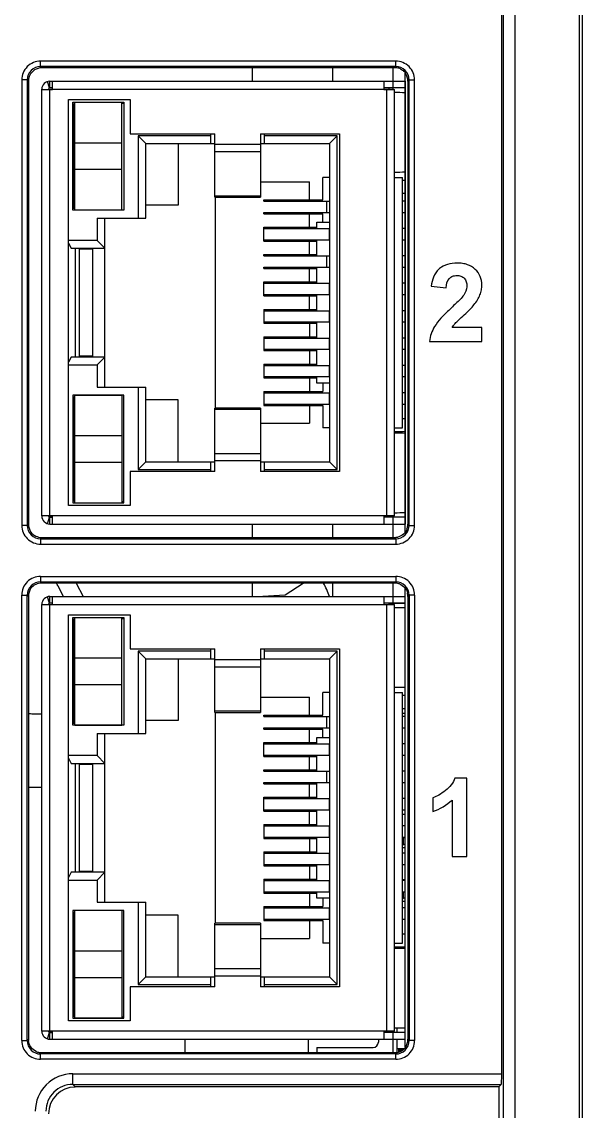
# Model space of a CAD drawing. Header units: millimetres. Extents: x 285 to 860, y 229 to 920.
# Drawn here: x 406.28 to 427.18, y 496.33 to 536.95 of the extents above; entities that cross this region are included whole.
import ezdxf

# ---------------------------------------------------------------- set-up
doc = ezdxf.new("R2010")
doc.units = ezdxf.units.MM
doc.header["$LTSCALE"] = 6
doc.layers.get('0').update_dxf_attribs({"linetype": 'CONTINUOUS'})

msp = doc.modelspace()

# ---------------------------------------------------------------- linework, layer by layer
for p, q in [((427.072, 582.122), (427.072, 425.134)), ((427.182, 582.134), (427.182, 425.134)), ((424.235, 581.687), (424.235, 423.834)), ((424.669, 581.689), (424.669, 423.834)), ((424.182, 497.729), (424.182, 549.618)), ((406.984, 535.282), (406.984, 535.481)), ((420.231, 535.481), (406.984, 535.481)), ((420.231, 535.282), (420.231, 535.481)), ((420.231, 535.282), (406.984, 535.282)), ((407.032, 535.234), (407.005, 535.26)), ((420.287, 535.234), (407.032, 535.234)), ((414.882, 534.734), (414.882, 535.234)), ((417.882, 534.734), (417.882, 535.234)), ((420.132, 534.429), (420.132, 535.234)), ((420.193, 535.244), (420.204, 535.255)), ((420.193, 535.244), (420.216, 535.243)), ((420.193, 535.244), (420.232, 535.242)), ((420.582, 517.919), (420.582, 535.031)), ((406.285, 534.782), (406.285, 518.175)), ((406.485, 534.782), (406.285, 534.782)), ((406.485, 534.782), (406.485, 518.175)), ((406.532, 534.735), (406.485, 534.782)), ((406.532, 534.735), (406.532, 518.223)), ((407.318, 534.482), (407.248, 534.722)), ((407.332, 534.484), (407.332, 534.734)), ((407.332, 534.734), (420.582, 534.734)), ((407.432, 534.429), (407.432, 534.734)), ((419.782, 534.734), (419.782, 534.429)), ((420.582, 534.734), (420.582, 518.224)), ((420.73, 534.782), (420.682, 534.735)), ((420.682, 534.735), (420.682, 518.223)), ((420.73, 518.175), (420.73, 534.782)), ((420.73, 534.782), (420.93, 534.782)), ((420.93, 518.175), (420.93, 534.782)), ((407.032, 518.524), (407.032, 534.434)), ((407.032, 534.429), (407.432, 534.429)), ((407.282, 534.434), (407.282, 534.429)), ((407.432, 534.484), (407.332, 534.484)), ((407.332, 534.429), (407.332, 534.434)), ((407.332, 534.434), (407.432, 534.434)), ((407.332, 518.529), (407.332, 534.429)), ((407.432, 534.434), (419.782, 534.434)), ((420.582, 534.484), (419.782, 534.484)), ((419.782, 534.434), (420.132, 534.434)), ((419.782, 534.429), (420.182, 534.429)), ((419.882, 534.429), (419.882, 534.434)), ((419.882, 534.429), (419.882, 518.529)), ((420.132, 534.429), (420.132, 534.434)), ((420.182, 518.529), (420.182, 534.429)), ((408.032, 518.909), (408.032, 534.049)), ((408.032, 534.049), (410.332, 534.049)), ((408.187, 529.929), (408.187, 533.949)), ((408.187, 533.949), (410.087, 533.949)), ((408.237, 529.979), (408.237, 533.899)), ((408.262, 533.899), (408.237, 533.899)), ((408.262, 529.939), (408.262, 533.939)), ((410.012, 533.939), (408.262, 533.939)), ((410.012, 529.939), (410.012, 533.939)), ((410.087, 533.899), (410.012, 533.899)), ((410.087, 533.949), (410.087, 529.929)), ((410.332, 534.049), (410.332, 532.779)), ((408.237, 533.509), (408.262, 533.509)), ((408.237, 532.909), (408.262, 532.909)), ((410.332, 532.779), (413.487, 532.779)), ((410.624, 532.698), (410.624, 529.629)), ((413.337, 532.698), (410.624, 532.698)), ((410.624, 532.698), (410.912, 532.409)), ((413.337, 532.409), (413.337, 532.779)), ((413.487, 530.412), (413.487, 532.779)), ((415.187, 532.779), (415.187, 530.412)), ((415.187, 532.779), (418.132, 532.779)), ((415.337, 532.409), (415.337, 532.779)), ((418.051, 532.698), (415.337, 532.698)), ((418.051, 532.698), (417.762, 532.409)), ((418.051, 520.26), (418.051, 532.698)), ((418.132, 532.779), (418.132, 520.179)), ((408.262, 532.439), (410.012, 532.439)), ((410.912, 529.629), (410.912, 532.409)), ((410.912, 532.409), (413.487, 532.409)), ((412.112, 532.409), (412.112, 530.109)), ((415.187, 532.37), (413.487, 532.37)), ((415.187, 532.409), (417.762, 532.409)), ((417.762, 532.409), (417.762, 520.549)), ((413.487, 532.111), (415.187, 532.111)), ((410.012, 531.439), (408.262, 531.439)), ((408.237, 530.969), (408.262, 530.969)), ((415.187, 530.979), (417.012, 530.979)), ((417.012, 530.309), (417.012, 530.979)), ((417.512, 530.309), (417.512, 531.149)), ((417.762, 531.149), (417.512, 531.149)), ((420.182, 531.149), (420.482, 531.149)), ((420.482, 521.809), (420.482, 531.149)), ((420.482, 531.049), (420.582, 531.049)), ((420.582, 530.549), (420.482, 530.549)), ((408.237, 530.369), (408.262, 530.369)), ((412.112, 530.109), (410.912, 530.109)), ((415.187, 530.452), (413.487, 530.452)), ((413.487, 530.412), (415.187, 530.412)), ((413.512, 522.546), (413.512, 530.412)), ((415.306, 530.259), (415.306, 530.309)), ((415.306, 530.309), (417.512, 530.309)), ((415.306, 530.259), (417.762, 530.259)), ((417.643, 530.259), (417.643, 529.839)), ((420.582, 530.259), (420.482, 530.259)), ((410.087, 529.929), (408.187, 529.929)), ((408.262, 529.979), (408.237, 529.979)), ((408.262, 529.939), (410.012, 529.939)), ((408.937, 529.929), (408.937, 529.939)), ((415.306, 529.789), (415.306, 529.839)), ((415.306, 529.839), (417.762, 529.839)), ((415.306, 529.789), (417.512, 529.789)), ((417.012, 529.289), (417.012, 529.789)), ((417.512, 529.479), (417.512, 529.789)), ((420.482, 529.839), (420.582, 529.839)), ((409.094, 529.629), (409.094, 528.798)), ((409.094, 529.629), (410.912, 529.629)), ((409.382, 523.329), (409.382, 529.629)), ((415.306, 528.769), (415.306, 529.289)), ((415.306, 529.289), (417.287, 529.289)), ((416.787, 529.239), (416.787, 529.289)), ((417.287, 529.239), (417.287, 529.479)), ((417.287, 529.479), (417.762, 529.479)), ((415.306, 529.239), (417.762, 529.239)), ((417.743, 529.239), (417.743, 528.819)), ((420.582, 529.239), (420.482, 529.239)), ((409.094, 528.798), (408.032, 528.798)), ((408.032, 528.701), (408.132, 528.509)), ((408.132, 528.509), (409.382, 528.509)), ((408.282, 524.449), (408.282, 528.509)), ((408.437, 524.479), (408.437, 528.479)), ((408.437, 528.479), (408.937, 528.479)), ((408.782, 528.479), (408.782, 528.509)), ((408.937, 524.449), (408.937, 528.509)), ((409.094, 528.798), (409.382, 528.509)), ((415.306, 528.819), (417.762, 528.819)), ((415.306, 528.769), (417.287, 528.769)), ((415.937, 528.819), (415.937, 528.769)), ((416.787, 528.769), (416.787, 528.819)), ((417.012, 528.269), (417.012, 528.769)), ((417.287, 528.219), (417.287, 528.819)), ((420.482, 528.819), (420.582, 528.819)), ((415.306, 528.269), (417.287, 528.269)), ((415.306, 528.219), (415.306, 528.269)), ((415.306, 528.219), (417.762, 528.219)), ((415.937, 528.269), (415.937, 528.219)), ((416.787, 528.219), (416.787, 528.269)), ((417.643, 528.219), (417.643, 527.799)), ((420.582, 528.219), (420.482, 528.219)), ((415.306, 527.799), (417.762, 527.799)), ((415.306, 527.749), (415.306, 527.799)), ((415.306, 527.749), (417.287, 527.749)), ((415.937, 527.799), (415.937, 527.749)), ((416.787, 527.749), (416.787, 527.799)), ((417.012, 527.249), (417.012, 527.749)), ((417.287, 527.199), (417.287, 527.799)), ((420.482, 527.799), (420.582, 527.799)), ((415.306, 527.249), (417.287, 527.249)), ((415.306, 526.729), (415.306, 527.249)), ((415.937, 527.249), (415.937, 527.199)), ((416.787, 527.199), (416.787, 527.249)), ((415.306, 527.199), (417.762, 527.199)), ((417.743, 527.199), (417.743, 526.779)), ((420.582, 527.199), (420.482, 527.199)), ((421.553, 527.091), (422.109, 527.036)), ((415.306, 526.779), (417.762, 526.779)), ((415.306, 526.729), (417.287, 526.729)), ((416.787, 526.729), (416.787, 526.779)), ((417.012, 526.229), (417.012, 526.729)), ((417.287, 526.179), (417.287, 526.779)), ((420.482, 526.779), (420.582, 526.779)), ((415.306, 526.229), (417.287, 526.229)), ((415.306, 526.229), (415.306, 525.709)), ((415.306, 526.179), (417.762, 526.179)), ((416.787, 526.179), (416.787, 526.229)), ((417.743, 526.179), (417.743, 525.759)), ((420.582, 526.179), (420.482, 526.179)), ((415.306, 525.759), (417.762, 525.759)), ((415.306, 525.709), (417.287, 525.709)), ((415.937, 525.759), (415.937, 525.709)), ((416.787, 525.709), (416.787, 525.759)), ((417.012, 525.709), (417.012, 525.209)), ((417.287, 525.159), (417.287, 525.759)), ((420.482, 525.759), (420.582, 525.759)), ((423.44, 525.547), (422.332, 525.547)), ((423.44, 525.032), (423.44, 525.547)), ((415.306, 525.209), (417.287, 525.209)), ((415.306, 525.209), (415.306, 524.689)), ((415.306, 525.159), (417.762, 525.159)), ((415.937, 525.209), (415.937, 525.159)), ((416.787, 525.159), (416.787, 525.209)), ((417.743, 525.159), (417.743, 524.739)), ((420.582, 525.159), (420.482, 525.159)), ((421.488, 525.032), (423.44, 525.032)), ((408.132, 524.449), (408.032, 524.256)), ((409.382, 524.449), (408.132, 524.449)), ((408.937, 524.479), (408.437, 524.479)), ((408.782, 524.449), (408.782, 524.479)), ((409.094, 524.16), (409.382, 524.449)), ((415.306, 524.739), (417.762, 524.739)), ((415.306, 524.689), (417.287, 524.689)), ((415.937, 524.739), (415.937, 524.689)), ((416.787, 524.689), (416.787, 524.739)), ((417.012, 524.689), (417.012, 524.189)), ((417.287, 524.139), (417.287, 524.739)), ((420.482, 524.739), (420.582, 524.739)), ((408.032, 524.16), (409.094, 524.16)), ((409.094, 524.16), (409.094, 523.329)), ((415.306, 524.189), (417.287, 524.189)), ((415.306, 524.189), (415.306, 523.669)), ((415.306, 524.139), (417.762, 524.139)), ((415.937, 524.189), (415.937, 524.139)), ((416.787, 524.139), (416.787, 524.189)), ((417.743, 524.139), (417.743, 523.719)), ((420.582, 524.139), (420.482, 524.139)), ((415.306, 523.719), (417.762, 523.719)), ((415.306, 523.669), (417.287, 523.669)), ((416.787, 523.669), (416.787, 523.719)), ((417.012, 523.669), (417.012, 523.169)), ((417.287, 523.479), (417.287, 523.719)), ((420.482, 523.719), (420.582, 523.719)), ((409.094, 523.329), (410.912, 523.329)), ((410.624, 523.329), (410.624, 520.26)), ((410.912, 520.549), (410.912, 523.329)), ((417.762, 523.479), (417.287, 523.479)), ((417.512, 523.479), (417.512, 523.169)), ((408.187, 523.029), (408.187, 519.009)), ((410.087, 523.029), (408.187, 523.029)), ((408.237, 522.979), (408.237, 519.059)), ((408.237, 522.979), (408.262, 522.979)), ((408.262, 519.019), (408.262, 523.019)), ((410.012, 523.019), (408.262, 523.019)), ((408.937, 523.019), (408.937, 523.029)), ((410.012, 523.019), (410.012, 519.019)), ((410.087, 519.009), (410.087, 523.029)), ((412.112, 522.849), (410.912, 522.849)), ((412.112, 520.549), (412.112, 522.849)), ((415.306, 523.169), (417.512, 523.169)), ((415.306, 523.169), (415.306, 522.649)), ((415.306, 523.119), (417.762, 523.119)), ((417.743, 523.119), (417.743, 522.699)), ((420.582, 523.119), (420.482, 523.119)), ((408.237, 522.589), (408.262, 522.589)), ((413.487, 520.179), (413.487, 522.546)), ((415.187, 522.546), (413.487, 522.546)), ((413.487, 522.505), (415.187, 522.505)), ((415.187, 522.546), (415.187, 520.179)), ((415.306, 522.699), (417.762, 522.699)), ((415.306, 522.649), (417.512, 522.649)), ((417.012, 522.649), (417.012, 521.979)), ((417.512, 522.649), (417.512, 521.809)), ((420.482, 522.699), (420.582, 522.699)), ((408.237, 521.989), (408.262, 521.989)), ((415.187, 521.979), (417.012, 521.979)), ((420.482, 522.159), (420.582, 522.159)), ((417.762, 521.809), (417.512, 521.809)), ((420.182, 521.809), (420.482, 521.809)), ((420.582, 521.659), (420.182, 521.659)), ((408.262, 521.519), (410.012, 521.519)), ((415.187, 520.847), (413.487, 520.847)), ((410.012, 520.519), (408.262, 520.519)), ((410.624, 520.26), (410.912, 520.549)), ((410.912, 520.549), (413.487, 520.549)), ((413.337, 520.179), (413.337, 520.549)), ((413.487, 520.587), (415.187, 520.587)), ((415.187, 520.549), (417.762, 520.549)), ((415.337, 520.179), (415.337, 520.549)), ((418.051, 520.26), (417.762, 520.549)), ((408.237, 520.049), (408.262, 520.049)), ((413.487, 520.179), (410.332, 520.179)), ((410.332, 520.179), (410.332, 518.909)), ((410.624, 520.26), (413.337, 520.26)), ((418.132, 520.179), (415.187, 520.179)), ((415.337, 520.26), (418.051, 520.26)), ((408.237, 519.449), (408.262, 519.449)), ((410.332, 518.909), (408.032, 518.909)), ((408.187, 519.009), (410.087, 519.009)), ((408.237, 519.059), (408.262, 519.059)), ((408.262, 519.019), (410.012, 519.019)), ((410.012, 519.059), (410.087, 519.059)), ((407.432, 518.529), (407.032, 518.529)), ((407.248, 518.236), (407.318, 518.476)), ((407.282, 518.524), (407.282, 518.529)), ((407.332, 518.524), (407.332, 518.529)), ((407.332, 518.524), (407.432, 518.524)), ((407.332, 518.224), (407.332, 518.474)), ((407.332, 518.474), (407.432, 518.474)), ((407.432, 518.224), (407.432, 518.529)), ((419.782, 518.524), (407.432, 518.524)), ((420.182, 518.529), (419.782, 518.529)), ((419.782, 518.529), (419.782, 518.224)), ((419.782, 518.524), (420.132, 518.524)), ((420.582, 518.474), (419.782, 518.474)), ((419.882, 518.524), (419.882, 518.529)), ((420.132, 517.724), (420.132, 518.529)), ((420.132, 518.524), (420.132, 518.529)), ((406.485, 518.175), (406.285, 518.175)), ((406.485, 518.175), (406.532, 518.223)), ((407.332, 518.224), (420.582, 518.224)), ((414.882, 517.724), (414.882, 518.224)), ((417.882, 517.724), (417.882, 518.224)), ((420.73, 518.175), (420.682, 518.223)), ((420.73, 518.175), (420.93, 518.175)), ((406.984, 517.676), (407.032, 517.724)), ((406.984, 517.676), (406.984, 517.476)), ((406.984, 517.676), (420.231, 517.676)), ((407.032, 517.724), (420.183, 517.724)), ((420.231, 517.676), (420.183, 517.724)), ((420.231, 517.676), (420.231, 517.476)), ((406.984, 517.476), (420.231, 517.476)), ((406.984, 516.271), (406.984, 516.072)), ((406.984, 516.271), (420.231, 516.271)), ((406.984, 516.072), (420.231, 516.072)), ((407.032, 516.024), (406.984, 516.072)), ((420.183, 516.024), (407.032, 516.024)), ((407.841, 515.524), (407.641, 515.906)), ((408.318, 516.024), (408.568, 515.524)), ((414.882, 515.514), (414.882, 516.024)), ((416.112, 515.586), (416.78, 516.024)), ((417.882, 515.524), (417.882, 516.024)), ((420.132, 515.219), (420.132, 516.024)), ((420.183, 516.024), (420.231, 516.072)), ((420.231, 516.271), (420.231, 516.072)), ((406.285, 498.965), (406.285, 515.572)), ((406.285, 515.572), (406.485, 515.572)), ((406.485, 498.965), (406.485, 515.572)), ((406.532, 515.525), (406.485, 515.572)), ((406.532, 515.525), (406.532, 499.013)), ((407.318, 515.272), (407.248, 515.512)), ((407.332, 515.274), (407.332, 515.524)), ((407.332, 515.524), (420.582, 515.524)), ((407.432, 515.219), (407.432, 515.524)), ((415.056, 515.524), (416.112, 515.586)), ((419.782, 515.524), (419.782, 515.219)), ((420.582, 498.717), (420.582, 515.829)), ((420.582, 499.401), (420.582, 515.524)), ((420.682, 515.525), (420.73, 515.572)), ((420.682, 515.525), (420.682, 499.013)), ((420.93, 515.572), (420.73, 515.572)), ((420.73, 515.572), (420.73, 498.965)), ((420.93, 515.572), (420.93, 498.965)), ((407.032, 499.314), (407.032, 515.224)), ((407.032, 515.219), (407.432, 515.219)), ((407.282, 515.224), (407.282, 515.219)), ((407.432, 515.274), (407.332, 515.274)), ((407.332, 515.219), (407.332, 515.224)), ((407.332, 515.224), (407.432, 515.224)), ((407.332, 499.319), (407.332, 515.219)), ((407.432, 515.224), (419.782, 515.224)), ((420.582, 515.274), (419.782, 515.274)), ((419.782, 515.224), (420.132, 515.224)), ((419.782, 515.219), (420.182, 515.219)), ((419.882, 515.219), (419.882, 515.224)), ((419.882, 515.219), (419.882, 499.319)), ((420.582, 515.259), (419.982, 515.259)), ((420.132, 515.219), (420.132, 515.224)), ((420.182, 499.319), (420.182, 515.219)), ((408.032, 514.839), (410.332, 514.839)), ((408.032, 499.699), (408.032, 514.839)), ((408.187, 514.739), (410.087, 514.739)), ((408.187, 510.719), (408.187, 514.739)), ((408.262, 514.689), (408.237, 514.689)), ((408.237, 510.769), (408.237, 514.689)), ((410.012, 514.729), (408.262, 514.729)), ((408.262, 510.729), (408.262, 514.729)), ((410.012, 510.729), (410.012, 514.729)), ((410.087, 514.689), (410.012, 514.689)), ((410.087, 514.739), (410.087, 510.719)), ((410.332, 514.839), (410.332, 513.569)), ((408.237, 514.299), (408.262, 514.299)), ((408.237, 513.699), (408.262, 513.699)), ((410.332, 513.569), (413.487, 513.569)), ((413.337, 513.488), (410.624, 513.488)), ((410.624, 513.488), (410.624, 510.419)), ((410.624, 513.488), (410.912, 513.199)), ((413.337, 513.199), (413.337, 513.569)), ((413.487, 511.202), (413.487, 513.569)), ((415.187, 513.569), (418.132, 513.569)), ((415.187, 513.569), (415.187, 511.202)), ((415.337, 513.199), (415.337, 513.569)), ((418.051, 513.488), (415.337, 513.488)), ((418.051, 513.488), (417.762, 513.199)), ((418.051, 501.05), (418.051, 513.488)), ((418.132, 513.569), (418.132, 500.969)), ((408.262, 513.229), (410.012, 513.229)), ((410.912, 513.199), (413.487, 513.199)), ((410.912, 510.419), (410.912, 513.199)), ((412.112, 513.199), (412.112, 510.899)), ((415.187, 513.16), (413.487, 513.16)), ((415.187, 513.199), (417.762, 513.199)), ((417.762, 513.199), (417.762, 501.339)), ((413.487, 512.901), (415.187, 512.901)), ((410.012, 512.229), (408.262, 512.229)), ((417.762, 511.939), (417.512, 511.939)), ((417.512, 511.099), (417.512, 511.939)), ((420.182, 511.939), (420.482, 511.939)), ((420.482, 502.599), (420.482, 511.939)), ((420.482, 511.839), (420.582, 511.839)), ((408.237, 511.759), (408.262, 511.759)), ((415.187, 511.769), (417.012, 511.769)), ((417.012, 511.099), (417.012, 511.769)), ((406.7, 511.149), (407.032, 511.149)), ((408.237, 511.159), (408.262, 511.159)), ((415.187, 511.242), (413.487, 511.242)), ((413.487, 511.202), (415.187, 511.202)), ((413.512, 503.336), (413.512, 511.202)), ((415.306, 511.099), (417.512, 511.099)), ((415.306, 511.049), (415.306, 511.099)), ((415.306, 511.049), (417.762, 511.049)), ((417.643, 511.049), (417.643, 510.629)), ((420.582, 511.339), (420.482, 511.339)), ((420.482, 511.169), (420.582, 511.169)), ((420.582, 511.049), (420.482, 511.049)), ((410.087, 510.719), (408.187, 510.719)), ((408.262, 510.769), (408.237, 510.769)), ((408.262, 510.729), (410.012, 510.729)), ((408.937, 510.719), (408.937, 510.729)), ((412.112, 510.899), (410.912, 510.899)), ((415.306, 510.629), (417.762, 510.629)), ((415.306, 510.579), (415.306, 510.629)), ((420.482, 510.629), (420.582, 510.629)), ((409.094, 510.419), (410.912, 510.419)), ((409.094, 510.419), (409.094, 509.588)), ((409.382, 504.119), (409.382, 510.419)), ((415.306, 510.579), (417.512, 510.579)), ((417.012, 510.079), (417.012, 510.579)), ((417.287, 510.269), (417.762, 510.269)), ((417.287, 510.029), (417.287, 510.269)), ((417.512, 510.269), (417.512, 510.579)), ((415.306, 510.079), (417.287, 510.079)), ((415.306, 509.559), (415.306, 510.079)), ((415.306, 510.029), (417.762, 510.029)), ((416.787, 510.029), (416.787, 510.079)), ((417.743, 510.029), (417.743, 509.609)), ((420.582, 510.029), (420.482, 510.029)), ((409.094, 509.588), (408.032, 509.588)), ((408.032, 509.491), (408.132, 509.299)), ((409.094, 509.588), (409.382, 509.299)), ((415.306, 509.609), (417.762, 509.609)), ((415.306, 509.559), (417.287, 509.559)), ((415.937, 509.609), (415.937, 509.559)), ((416.787, 509.559), (416.787, 509.609)), ((417.012, 509.059), (417.012, 509.559)), ((417.287, 509.009), (417.287, 509.609)), ((420.482, 509.609), (420.582, 509.609)), ((408.132, 509.299), (409.382, 509.299)), ((408.282, 505.239), (408.282, 509.299)), ((408.437, 509.269), (408.937, 509.269)), ((408.437, 505.269), (408.437, 509.269)), ((408.782, 509.269), (408.782, 509.299)), ((408.937, 505.239), (408.937, 509.299)), ((415.306, 509.059), (417.287, 509.059)), ((415.306, 509.009), (415.306, 509.059)), ((415.306, 509.009), (417.762, 509.009)), ((415.937, 509.059), (415.937, 509.009)), ((416.787, 509.009), (416.787, 509.059)), ((417.643, 509.009), (417.643, 508.589)), ((420.582, 509.009), (420.482, 509.009)), ((415.306, 508.589), (417.762, 508.589)), ((415.306, 508.539), (415.306, 508.589)), ((415.937, 508.589), (415.937, 508.539)), ((416.787, 508.539), (416.787, 508.589)), ((417.287, 507.989), (417.287, 508.589)), ((420.482, 508.589), (420.582, 508.589)), ((422.886, 508.75), (422.435, 508.75)), ((422.886, 505.829), (422.886, 508.75)), ((406.532, 508.415), (407.012, 508.415)), ((415.306, 508.539), (417.287, 508.539)), ((417.012, 508.039), (417.012, 508.539)), ((415.306, 508.039), (417.287, 508.039)), ((415.306, 507.519), (415.306, 508.039)), ((415.306, 507.989), (417.762, 507.989)), ((415.937, 508.039), (415.937, 507.989)), ((416.787, 507.989), (416.787, 508.039)), ((417.743, 507.989), (417.743, 507.569)), ((420.582, 507.989), (420.482, 507.989)), ((421.612, 508.016), (421.612, 507.509)), ((422.33, 507.932), (422.33, 505.829)), ((415.306, 507.569), (417.762, 507.569)), ((415.306, 507.519), (417.287, 507.519)), ((416.787, 507.519), (416.787, 507.569)), ((417.012, 507.019), (417.012, 507.519)), ((417.287, 506.969), (417.287, 507.569)), ((420.482, 507.569), (420.582, 507.569)), ((420.482, 507.409), (420.582, 507.409)), ((415.306, 507.019), (417.287, 507.019)), ((415.306, 507.019), (415.306, 506.499)), ((415.306, 506.969), (417.762, 506.969)), ((416.787, 506.969), (416.787, 507.019)), ((417.743, 506.969), (417.743, 506.549)), ((420.582, 506.969), (420.482, 506.969)), ((415.306, 506.549), (417.762, 506.549)), ((415.937, 506.549), (415.937, 506.499)), ((416.787, 506.499), (416.787, 506.549)), ((417.287, 505.949), (417.287, 506.549)), ((420.482, 506.549), (420.582, 506.549)), ((420.512, 506.549), (420.522, 506.539)), ((420.522, 506.539), (420.582, 506.539)), ((420.522, 506.279), (420.522, 506.539)), ((415.306, 506.499), (417.287, 506.499)), ((417.012, 506.499), (417.012, 505.999)), ((420.522, 506.279), (420.482, 506.239)), ((420.482, 506.159), (420.582, 506.159)), ((420.582, 506.279), (420.522, 506.279)), ((415.306, 505.999), (417.287, 505.999)), ((415.306, 505.999), (415.306, 505.479)), ((415.306, 505.949), (417.762, 505.949)), ((415.937, 505.999), (415.937, 505.949)), ((416.787, 505.949), (416.787, 505.999)), ((417.743, 505.949), (417.743, 505.529)), ((420.582, 505.949), (420.482, 505.949)), ((422.33, 505.829), (422.886, 505.829)), ((415.306, 505.529), (417.762, 505.529)), ((415.306, 505.479), (417.287, 505.479)), ((415.937, 505.529), (415.937, 505.479)), ((416.787, 505.479), (416.787, 505.529)), ((417.012, 505.479), (417.012, 504.979)), ((417.287, 504.929), (417.287, 505.529)), ((420.482, 505.529), (420.582, 505.529)), ((408.132, 505.239), (408.032, 505.046)), ((408.032, 504.95), (409.094, 504.95)), ((409.382, 505.239), (408.132, 505.239)), ((408.937, 505.269), (408.437, 505.269)), ((408.782, 505.239), (408.782, 505.269)), ((409.094, 504.95), (409.382, 505.239)), ((409.094, 504.95), (409.094, 504.119)), ((415.306, 504.979), (417.287, 504.979)), ((415.306, 504.979), (415.306, 504.459)), ((415.306, 504.929), (417.762, 504.929)), ((415.937, 504.979), (415.937, 504.929)), ((416.787, 504.929), (416.787, 504.979)), ((417.743, 504.929), (417.743, 504.509)), ((420.482, 504.964), (420.582, 504.964)), ((420.582, 504.929), (420.482, 504.929)), ((415.306, 504.509), (417.762, 504.509)), ((416.787, 504.459), (416.787, 504.509)), ((417.287, 504.269), (417.287, 504.509)), ((420.482, 504.509), (420.582, 504.509)), ((420.522, 504.279), (420.522, 504.509)), ((409.094, 504.119), (410.912, 504.119)), ((410.624, 504.119), (410.624, 501.05)), ((410.912, 501.339), (410.912, 504.119)), ((415.306, 504.459), (417.287, 504.459)), ((417.012, 504.459), (417.012, 503.959)), ((417.762, 504.269), (417.287, 504.269)), ((417.512, 504.269), (417.512, 503.959)), ((420.482, 504.159), (420.582, 504.159)), ((420.522, 504.279), (420.485, 504.241)), ((420.582, 504.279), (420.522, 504.279)), ((410.087, 503.819), (408.187, 503.819)), ((408.187, 503.819), (408.187, 499.799)), ((408.237, 503.769), (408.262, 503.769)), ((408.237, 503.769), (408.237, 499.849)), ((410.012, 503.809), (408.262, 503.809)), ((408.262, 499.809), (408.262, 503.809)), ((408.937, 503.809), (408.937, 503.819)), ((410.012, 503.809), (410.012, 499.809)), ((410.087, 499.799), (410.087, 503.819)), ((415.306, 503.959), (417.512, 503.959)), ((415.306, 503.959), (415.306, 503.439)), ((415.306, 503.909), (417.762, 503.909)), ((417.743, 503.909), (417.743, 503.489)), ((420.582, 503.909), (420.482, 503.909)), ((408.237, 503.379), (408.262, 503.379)), ((412.112, 503.639), (410.912, 503.639)), ((412.112, 501.339), (412.112, 503.639)), ((415.187, 503.336), (413.487, 503.336)), ((413.487, 500.969), (413.487, 503.336)), ((413.487, 503.295), (415.187, 503.295)), ((415.187, 503.336), (415.187, 500.969)), ((415.306, 503.489), (417.762, 503.489)), ((415.306, 503.439), (417.512, 503.439)), ((417.012, 503.439), (417.012, 502.769)), ((417.512, 503.439), (417.512, 502.599)), ((420.482, 503.489), (420.582, 503.489)), ((420.482, 502.949), (420.582, 502.949)), ((408.237, 502.779), (408.262, 502.779)), ((415.187, 502.769), (417.012, 502.769)), ((417.762, 502.599), (417.512, 502.599)), ((420.182, 502.599), (420.482, 502.599)), ((408.262, 502.309), (410.012, 502.309)), ((420.582, 502.449), (420.182, 502.449)), ((420.282, 502.4), (420.282, 502.449)), ((420.332, 502.449), (420.332, 502.4)), ((420.382, 502.449), (420.382, 502.399)), ((420.402, 502.398), (420.402, 502.449)), ((420.522, 502.396), (420.522, 502.449)), ((410.012, 501.309), (408.262, 501.309)), ((410.624, 501.05), (410.912, 501.339)), ((410.912, 501.339), (413.487, 501.339)), ((413.337, 500.969), (413.337, 501.339)), ((415.187, 501.637), (413.487, 501.637)), ((413.487, 501.377), (415.187, 501.377)), ((415.187, 501.339), (417.762, 501.339)), ((415.337, 500.969), (415.337, 501.339)), ((418.051, 501.05), (417.762, 501.339)), ((413.487, 500.969), (410.332, 500.969)), ((410.332, 500.969), (410.332, 499.699)), ((410.624, 501.05), (413.337, 501.05)), ((418.132, 500.969), (415.187, 500.969)), ((415.337, 501.05), (418.051, 501.05)), ((408.237, 500.839), (408.262, 500.839)), ((408.237, 500.239), (408.262, 500.239)), ((410.332, 499.699), (408.032, 499.699)), ((408.187, 499.799), (410.087, 499.799)), ((408.237, 499.849), (408.262, 499.849)), ((408.262, 499.809), (410.012, 499.809)), ((410.012, 499.849), (410.087, 499.849)), ((407.432, 499.319), (407.032, 499.319)), ((407.248, 499.026), (407.318, 499.266)), ((407.282, 499.314), (407.282, 499.319)), ((407.332, 499.314), (407.332, 499.319)), ((407.332, 499.314), (407.432, 499.314)), ((407.332, 499.264), (407.432, 499.264)), ((407.332, 499.014), (407.332, 499.264)), ((407.432, 499.014), (407.432, 499.319)), ((419.782, 499.314), (407.432, 499.314)), ((420.182, 499.319), (419.782, 499.319)), ((419.782, 499.319), (419.782, 499.014)), ((419.782, 499.314), (420.132, 499.314)), ((420.582, 499.264), (419.782, 499.264)), ((419.882, 499.314), (419.882, 499.319)), ((420.132, 498.514), (420.132, 499.319)), ((420.132, 499.314), (420.132, 499.319)), ((420.282, 499.264), (420.282, 499.437)), ((406.285, 498.965), (406.485, 498.965)), ((406.513, 498.993), (406.532, 499.013)), ((407.332, 499.014), (420.582, 499.014)), ((412.382, 498.514), (412.382, 499.014)), ((416.982, 498.514), (416.982, 499.014)), ((419.582, 499.014), (419.582, 498.909)), ((420.282, 498.513), (420.282, 499.014)), ((420.73, 498.965), (420.682, 499.013)), ((420.93, 498.965), (420.73, 498.965)), ((420.231, 498.466), (406.984, 498.466)), ((406.984, 498.266), (406.984, 498.466)), ((407.012, 498.494), (407.032, 498.514)), ((407.032, 498.514), (420.287, 498.514)), ((417.282, 498.709), (419.382, 498.709)), ((417.282, 498.709), (417.282, 498.514)), ((420.232, 498.506), (420.193, 498.504)), ((420.216, 498.504), (420.193, 498.504)), ((420.204, 498.492), (420.193, 498.504)), ((420.231, 498.266), (420.231, 498.466)), ((420.282, 498.664), (420.551, 498.664)), ((420.332, 498.664), (420.332, 498.525)), ((420.382, 498.664), (420.382, 498.543)), ((420.402, 498.659), (420.547, 498.659)), ((420.402, 498.659), (420.465, 498.596)), ((420.402, 498.552), (420.402, 498.659)), ((420.231, 498.266), (406.984, 498.266)), ((408.185, 497.729), (424.182, 497.729)), ((408.185, 497.329), (408.185, 497.729)), ((408.185, 497.329), (424.162, 497.329)), ((408.185, 497.329), (408.281, 497.234)), ((424.067, 497.234), (408.281, 497.234)), ((424.067, 497.234), (424.162, 497.329)), ((424.067, 497.234), (424.067, 428.119))]:
    msp.add_line(p, q)
for centre, radius, start, end in [((406.983, 534.783), 0.699, 89.9677, 180.0323), ((420.231, 534.783), 0.699, 359.9677, 90.0323), ((406.983, 534.783), 0.498, 89.8791, 180.1209), ((420.19, 534.747), 0.498, 78.7102, 86.947), ((420.232, 534.783), 0.498, 359.8791, 90.1209), ((420.192, 534.755), 0.489, 63.4919, 78.7218), ((420.195, 534.765), 0.479, 39.1189, 44.8299), ((420.213, 534.78), 0.455, 33.4488, 39.1491), ((407.134, 534.734), 0.602, 170.4331, 179.937), ((407.332, 534.434), 0.3, 90, 180), ((407.332, 534.434), 0.05, 90, 180), ((419.682, 534.434), 0.3, 0, 9.622), ((407.332, 518.524), 0.3, 180, 270), ((407.332, 518.524), 0.05, 180, 270), ((419.682, 518.524), 0.3, 350.378, 0), ((406.983, 518.175), 0.699, 179.9677, 270.0323), ((406.983, 518.174), 0.498, 179.8791, 270.1209), ((420.231, 518.175), 0.699, 269.9677, 0.0323), ((420.232, 518.174), 0.498, 269.8791, 0.1209), ((420.191, 518.212), 0.49, 339.0393, 345.9389), ((406.984, 515.573), 0.699, 89.9732, 180.0268), ((406.983, 515.573), 0.498, 89.8847, 180.1153), ((406.152, 515.127), 1.68, 27.6, 32.2656), ((413.422, 513.855), 4.65, 21.0288, 27.799), ((420.231, 515.573), 0.699, 359.9732, 90.0268), ((420.232, 515.573), 0.498, 359.8847, 90.1153), ((420.194, 515.533), 0.49, 69.0393, 75.9389), ((407.332, 515.224), 0.3, 90, 180), ((407.332, 515.224), 0.05, 90, 180), ((419.682, 515.224), 0.3, 0, 9.622), ((406.7, 511.749), 0.6, 253.7825, 270), ((407.012, 508.685), 0.27, 270, 274.3103), ((407.332, 499.314), 0.3, 180, 270), ((407.332, 499.314), 0.05, 180, 270), ((419.682, 499.314), 0.3, 350.378, 0), ((406.983, 498.965), 0.699, 179.9677, 270.0323), ((406.983, 498.964), 0.498, 179.8791, 270.1209), ((419.382, 498.909), 0.2, 270, 0), ((420.231, 498.965), 0.699, 269.9677, 0.0323), ((420.232, 498.964), 0.498, 269.8791, 0.1209), ((407.025, 499.008), 0.494, 245.5047, 252.3256), ((407.027, 499.016), 0.502, 252.3176, 265.8153), ((420.19, 498.999), 0.496, 273.0444, 277.059), ((420.19, 499.002), 0.498, 277.0565, 281.2868), ((408.185, 496.331), 1.397, 89.974, 180.026), ((408.183, 496.333), 0.997, 89.8791, 180.1209)]:
    msp.add_arc(centre, radius, start, end)
for centre, major_axis, ratio, start_param, end_param in [((420.206, 534.758), (-0.181, 0.472), 0.932141, -1.961441, -1.339057), ((415.442, 532.829), (20.435, 0), 0.074627, 1.316536, 1.336709), ((415.442, 532.829), (20.435, 0), 0.074627, -1.336709, -1.316536), ((415.442, 520.129), (20.435, 0), 0.074627, 7.599722, 7.619895), ((415.442, 520.129), (20.435, 0), 0.074627, 4.946476, 4.966649), ((406.98, 518.172), (0.18, -0.479), 0.855964, -1.984016, -1.353034), ((407.008, 518.2), (0.472, -0.181), 0.932141, -2.117227, -1.180152), ((420.206, 518.2), (0.181, 0.472), 0.932141, -1.440581, -1.180152), ((420.206, 518.2), (0.472, 0.181), 0.932141, -1.961441, -1.701011), ((407.008, 515.548), (0.472, 0.181), 0.932141, 1.180152, 2.117227), ((420.206, 515.548), (0.472, -0.181), 0.932141, 1.701011, 1.961441), ((406.98, 515.576), (0.18, 0.479), 0.855964, 1.353034, 1.984016), ((420.206, 515.548), (-0.181, 0.472), 0.932141, -1.961441, -1.701011), ((415.442, 513.619), (20.435, 0), 0.074627, 1.316536, 1.336709), ((415.442, 513.619), (20.435, 0), 0.074627, -1.336709, -1.316536), ((415.442, 500.919), (20.435, 0), 0.074627, 7.599722, 7.619895), ((415.442, 500.919), (20.435, 0), 0.074627, 4.946476, 4.966649), ((406.98, 498.962), (0.18, -0.479), 0.855964, -1.984016, -1.902533), ((420.206, 498.99), (0.181, 0.472), 0.932141, -1.802536, -1.180152), ((406.98, 498.962), (-0.479, 0.18), 0.855964, -4.380653, -4.299169), ((424.161, 497.729), (0, 0.4), 0.052408, -3.089233, -1.570796), ((408.284, 496.232), (0.709, -0.709), 0.997265, 2.357564, 3.925621)]:
    msp.add_ellipse(centre, major_axis=major_axis, ratio=ratio, start_param=start_param, end_param=end_param)
for points in [[(406.759, 535.153), (406.645, 535.079), (406.555, 534.95), (406.529, 534.816)], [(407.032, 535.234), (406.937, 535.234), (406.839, 535.205), (406.759, 535.153)], [(420.41, 535.193), (420.456, 535.17), (420.498, 535.139), (420.534, 535.103)], [(421.832, 527.723), (421.665, 527.565), (421.578, 527.319), (421.553, 527.091)], [(422.878, 527.07), (422.869, 526.958), (422.825, 526.853), (422.765, 526.762)], [(421.612, 507.509), (421.876, 507.596), (422.128, 507.742), (422.33, 507.932)], [(420.534, 498.645), (420.469, 498.579), (420.379, 498.531), (420.287, 498.513)], [(420.593, 498.717), (420.576, 498.691), (420.556, 498.667), (420.534, 498.645)]]:
    msp.add_open_spline(points, degree=3)
for points, knots in [([(422.781, 526.023), (422.857, 526.093), (422.984, 526.212), (423.154, 526.397), (423.278, 526.575), (423.374, 526.761), (423.428, 526.95), (423.45, 527.185), (423.402, 527.467), (423.205, 527.742), (422.954, 527.889), (422.716, 527.944), (422.465, 527.961), (422.165, 527.924), (421.935, 527.816), (421.842, 527.733), (421.832, 527.723)], [0, 0, 0, 0, 0.089713, 0.151215, 0.218422, 0.277307, 0.332445, 0.388319, 0.482053, 0.574601, 0.673249, 0.727086, 0.786241, 0.891528, 0.987282, 1, 1, 1, 1]), ([(422.109, 527.036), (422.117, 527.158), (422.153, 527.35), (422.349, 527.476), (422.505, 527.497), (422.658, 527.478), (422.837, 527.368), (422.885, 527.196), (422.879, 527.081), (422.878, 527.07)], [0, 0, 0, 0, 0.281953, 0.392488, 0.513848, 0.635185, 0.742662, 0.975032, 1, 1, 1, 1]), ([(422.765, 526.762), (422.684, 526.644), (422.519, 526.492), (422.361, 526.339), (422.304, 526.286)], [0, 0, 0, 0, 0.646661, 1, 1, 1, 1]), ([(422.304, 526.286), (422.169, 526.16), (421.946, 525.941), (421.682, 525.621), (421.542, 525.323), (421.499, 525.129), (421.488, 525.032)], [0, 0, 0, 0, 0.361222, 0.613454, 0.808553, 1, 1, 1, 1]), ([(422.332, 525.547), (422.347, 525.573), (422.383, 525.627), (422.46, 525.72), (422.595, 525.852), (422.708, 525.957), (422.781, 526.023)], [0, 0, 0, 0, 0.139199, 0.29325, 0.550458, 1, 1, 1, 1]), ([(420.648, 518.037), (420.621, 517.965), (420.53, 517.832), (420.387, 517.758), (420.313, 517.74)], [0, 0, 0, 0, 0.501585, 1, 1, 1, 1]), ([(420.369, 515.99), (420.441, 515.962), (420.574, 515.871), (420.648, 515.729), (420.666, 515.654)], [0, 0, 0, 0, 0.501585, 1, 1, 1, 1]), ([(422.435, 508.75), (422.403, 508.661), (422.308, 508.486), (422.091, 508.281), (421.857, 508.121), (421.691, 508.041), (421.612, 508.016)], [0, 0, 0, 0, 0.2494, 0.518001, 0.780004, 1, 1, 1, 1]), ([(406.82, 498.559), (406.741, 498.595), (406.599, 498.712), (406.54, 498.886), (406.534, 498.972)], [0, 0, 0, 0, 0.501169, 1, 1, 1, 1])]:
    msp.add_open_spline(points, degree=3, knots=knots)

doc.saveas('drawing.dxf')
